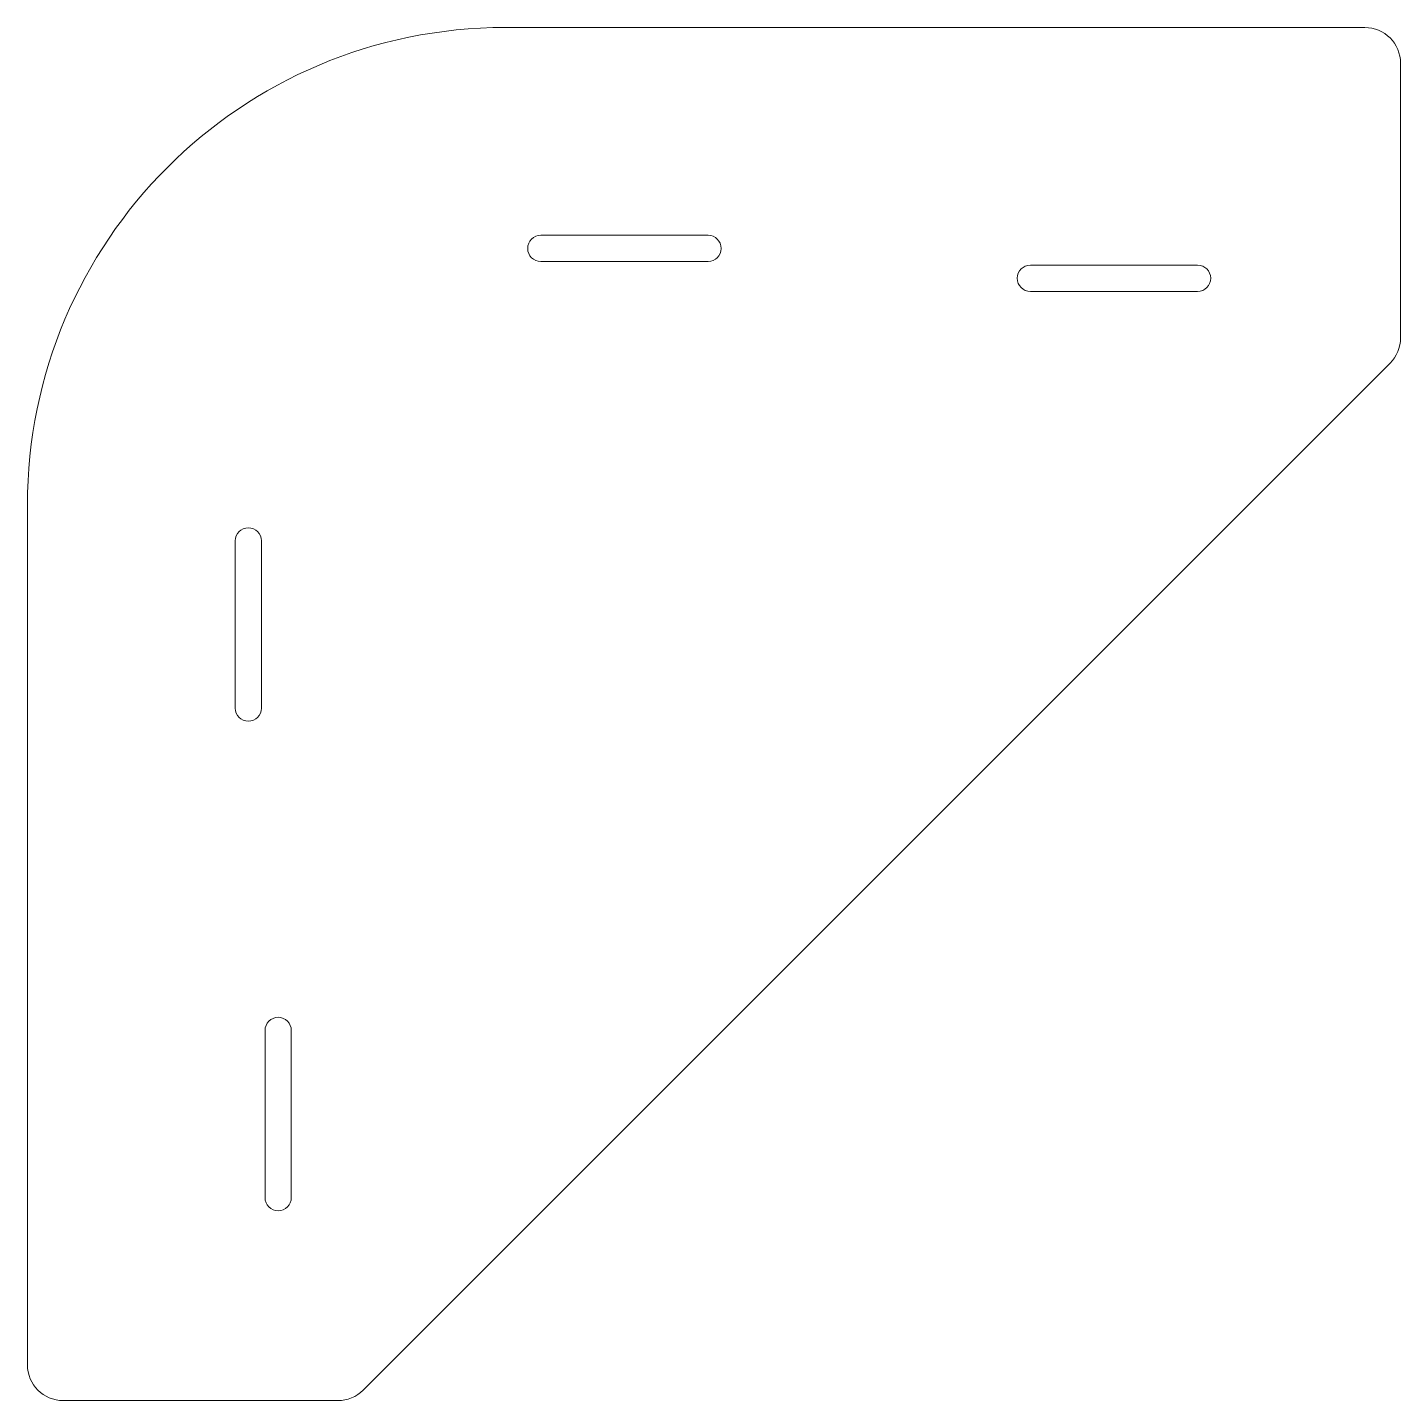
# Model space of a CAD drawing. Header units: millimetres. Extents: x 146 to 261, y 96 to 211.
import ezdxf

# ---------------------------------------------------------------- set-up
doc = ezdxf.new("R2010")
doc.units = ezdxf.units.MM
doc.layers.add('VISIBLE', color=7, linetype='Continuous', lineweight=0)

msp = doc.modelspace()

# ---------------------------------------------------------------- linework, layer by layer
at = {"layer": 'VISIBLE'}
for p, q in [((186.17, 211.19), (258.17, 211.19)), ((261.17, 208.19), (261.17, 185.19)), ((203.17, 193.79), (189.17, 193.79)), ((189.17, 191.59), (203.17, 191.59)), ((244.17, 191.29), (230.17, 191.29)), ((230.17, 189.09), (244.17, 189.09)), ((260.29, 183.07), (174.29, 97.07)), ((146.17, 99.19), (146.17, 171.19)), ((163.57, 168.19), (163.57, 154.19)), ((165.77, 154.19), (165.77, 168.19)), ((166.07, 127.19), (166.07, 113.19)), ((168.27, 113.19), (168.27, 127.19)), ((172.17, 96.19), (149.17, 96.19))]:
    msp.add_line(p, q, dxfattribs=at)
for centre, radius, start, end in [((186.17, 171.19), 40, 90, 180), ((258.17, 208.19), 3, 0, 90), ((189.17, 192.69), 1.1, 90, 270), ((203.17, 192.69), 1.1, 270, 90), ((230.17, 190.19), 1.1, 90, 270), ((244.17, 190.19), 1.1, 270, 90), ((258.17, 185.19), 3, 315, 0), ((164.67, 168.19), 1.1, 0, 180), ((164.67, 154.19), 1.1, 180, 0), ((167.17, 127.19), 1.1, 0, 180), ((167.17, 113.19), 1.1, 180, 0), ((149.17, 99.19), 3, 180, 270), ((172.17, 99.19), 3, 270, 315)]:
    msp.add_arc(centre, radius, start, end, dxfattribs=at)

doc.saveas('drawing.dxf')
